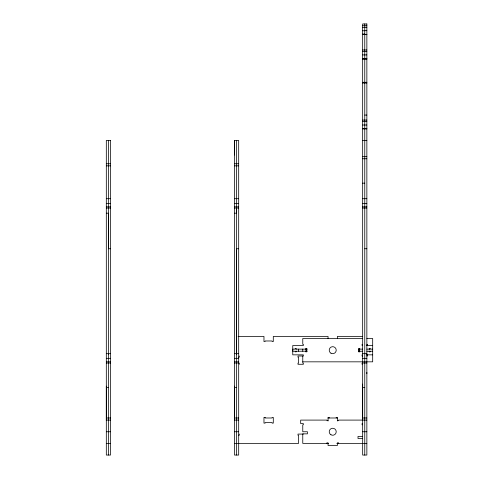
<?xml version="1.0" encoding="UTF-8"?>
<svg xmlns="http://www.w3.org/2000/svg" width="479" height="479" viewBox="0 0 479 479"><rect width="100%" height="100%" fill="white"/><g stroke="black" fill="none" stroke-linecap="round" stroke-linejoin="round"><path stroke-width="0.72" d="M106.314 420.676L106.314 386.122M108.416 354.095L108.416 213.191L106.314 213.191M234.488 420.676L234.488 386.122M234.488 155.004L234.488 140.443L238.686 140.443L238.686 455.05L234.488 455.05L234.488 140.443M236.584 354.095L236.584 208.024M362.663 420.095L362.663 384.086M366.86 373.602L366.86 372.434M362.663 25.74L366.86 25.74M362.663 27.357L366.86 27.303M364.759 30.668L366.86 30.668M362.663 30.758L364.759 30.758M362.663 34.039L364.759 34.039M362.663 34.44L366.86 34.44M362.663 34.512L366.86 34.512M362.663 49.996L366.86 49.996M362.663 51.552L366.86 51.552M362.663 54.917L366.86 54.917M362.663 58.689L366.86 58.689M362.663 58.761L366.86 58.761M362.663 59.151L366.86 59.151M362.663 82.292L366.86 82.292M362.663 83.017L366.86 83.017M364.759 115.062L366.86 115.062M362.663 120.079L366.86 120.079M362.663 121.642L366.86 121.642M362.663 125.007L366.86 125.007M362.663 128.707L366.86 128.707M362.663 128.851L366.86 128.851M362.663 140.443L366.86 140.443M362.663 156.663L366.86 156.663M362.663 158.759L366.86 158.759M106.314 163.746L110.511 163.746M234.488 163.746L238.686 163.746M106.314 165.842L110.511 165.842M234.488 165.842L238.686 165.842M362.663 183.158L364.759 183.158M106.314 198.701L110.511 198.701M234.488 198.701L238.686 198.701M362.663 198.701L366.86 198.701M106.314 203.365L110.511 203.365M234.488 203.365L238.686 203.365M362.663 203.365L366.86 203.365M106.314 206.856L110.511 206.856M234.488 206.856L238.686 206.856M362.663 206.856L366.86 206.856M106.314 208.024L110.511 208.024M234.488 208.024L238.686 208.024M362.663 208.024L366.86 208.024M234.488 213.191L236.584 213.191L236.584 140.443M110.511 248.745L108.416 248.745L108.416 140.443M238.686 248.745L236.584 248.745L236.584 431.489M364.759 248.745L366.86 248.745M238.069 336.432L263.971 336.432L263.971 341.557L265.132 341.557L265.132 340.976L272.126 340.976L272.126 341.557L273.293 341.557L273.293 336.432L328.055 336.432L328.055 338.629M362.543 336.432L337.378 336.432L337.378 338.629M362.663 338.527L302.77 338.527L302.77 344.353L303.357 344.353L303.357 345.521L292.753 345.521L292.753 354.843L303.357 354.843L303.357 356.005L297.992 356.005L297.992 357.172L298.579 357.172L298.579 363.112L297.992 363.112L297.992 364.279L303.357 364.279L303.357 363.112L302.77 363.112L302.77 356.005M366.86 338.527L372.686 338.527L372.686 361.831L302.77 361.831M362.663 344.353L362.082 344.353L362.082 345.521M366.86 344.353L367.441 344.353L367.441 345.521M366.321 345.521L372.686 345.521M295.082 348.55L296.244 348.55L296.244 349.131M370.357 348.55L369.189 348.55L369.189 349.131M307.123 349.131L292.777 349.131L292.777 351.227L307.123 351.227M358.999 349.131L362.663 349.131M366.86 349.131L372.662 349.131M358.999 351.227L362.663 351.227M366.86 351.227L372.662 351.227M295.082 351.814L296.244 351.814L296.244 351.227M370.357 351.814L369.189 351.814L369.189 351.227M106.314 353.676L110.511 353.676M234.488 353.676L238.686 353.676M362.663 353.676L366.86 353.676M366.321 354.843L372.686 354.843M362.663 356.005L362.082 356.005L362.082 354.843M366.86 356.005L367.441 356.005L367.441 354.843M238.686 357.172L239.266 357.172L239.266 356.005M106.314 358.334L110.511 358.334M234.488 358.334L238.686 358.334M362.663 358.334L366.86 358.334M106.314 361.831L110.511 361.831M234.488 361.831L238.686 361.831M106.314 362.998L110.511 362.998M234.488 362.998L238.686 362.998M362.663 362.998L366.86 362.998M238.686 363.112L239.266 363.112L239.266 364.279M362.663 363.112L362.082 363.112L362.082 364.279M106.314 387.361L108.416 387.361M234.488 387.361L236.584 387.361M362.663 387.361L364.759 387.361M106.314 417.993L110.511 417.993M234.488 417.993L238.686 417.993M328.055 417.993L337.378 417.993M362.663 417.993L366.86 417.993M106.314 420.095L110.511 420.095M234.488 420.095L238.686 420.095M366.86 420.095L338.545 420.095L338.545 420.676L337.378 420.676M328.055 420.676L326.894 420.676L326.894 420.095L300.674 420.095L300.674 423.592L303.357 423.592L303.357 424.753L302.77 424.753L302.77 431.753L307.434 431.753L307.434 433.854L302.77 433.854L302.77 443.398L328.648 443.398M362.663 424.753L362.082 424.753L362.082 423.592M106.314 431.747L110.511 431.747M234.488 431.747L238.686 431.747M362.663 431.747L366.86 431.747M303.357 434.076L297.992 434.076L297.992 435.243L298.579 435.243L298.579 443.398L234.488 443.398M238.686 435.243L239.266 435.243L239.266 434.076M362.663 436.417L358.005 436.417L358.005 438.513L362.663 438.513M106.314 443.398L110.511 443.398M336.785 443.398L366.86 443.398M369.77 348.55L369.77 349.131M369.77 351.227L369.77 351.814M364.759 23.95L364.759 82.292M364.759 83.017L364.759 431.489M364.759 431.747L364.759 455.05M359.753 349.131L359.753 348.55L358.585 348.55L358.585 351.814L359.753 351.814L359.753 351.227M359.424 349.131L359.424 351.227M359.166 348.55L359.166 351.814M338.545 443.398L338.545 442.818L337.378 442.818L337.378 445.494L328.055 445.494L328.055 442.818L326.894 442.818L326.894 443.398M337.378 420.981L337.378 417.413L336.216 417.413L336.216 417.993M329.223 417.993L329.223 417.413L328.055 417.413L328.055 420.981M306.44 349.131L306.44 351.227M306.009 349.131L306.009 351.227M305.686 349.131L305.686 348.55L306.847 348.55L306.847 351.814L305.686 351.814L305.686 351.227M302.77 349.131L302.77 351.227M298.579 349.131L298.579 351.227M236.584 431.747L236.584 455.05M108.416 353.676L108.416 431.489M108.416 431.747L108.416 455.05M366.86 23.95L362.663 23.95L362.663 455.05L366.86 455.05L366.86 23.95M110.511 140.443L106.314 140.443L106.314 455.05L110.511 455.05L110.511 140.443M265.132 417.413L263.971 417.413L263.971 423.125L265.132 423.125L265.132 422.538L272.126 422.538L272.126 423.125L273.293 423.125L273.293 417.413L272.126 417.413L272.126 417.993L265.132 417.993L265.132 417.413M330.965 353.215A3.509 3.509 0 0 0 336.222 350.179A3.509 3.509 0 0 0 330.965 347.143A3.509 3.509 0 0 0 330.965 353.215M330.965 434.782A3.509 3.509 0 0 0 336.222 431.747A3.509 3.509 0 0 0 330.965 428.711A3.509 3.509 0 0 0 330.965 434.782"/></g></svg>
